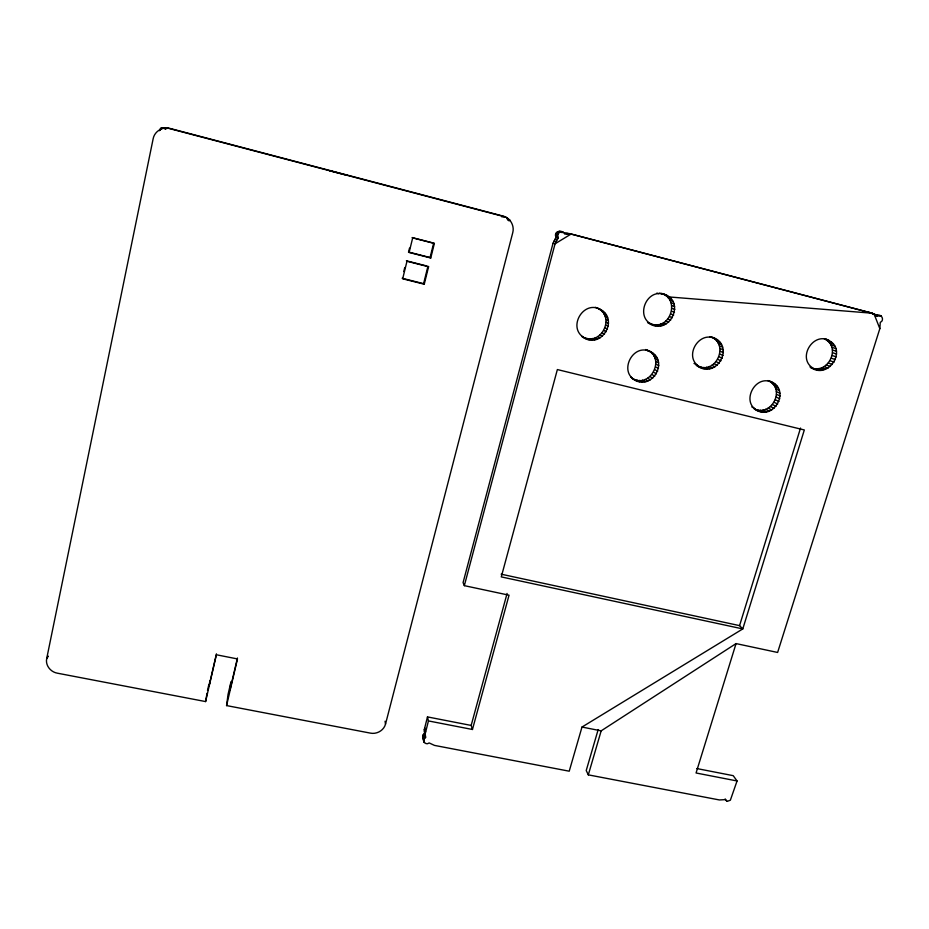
<?xml version="1.0" encoding="UTF-8"?>
<svg xmlns="http://www.w3.org/2000/svg" width="929" height="929" viewBox="0 0 929 929"><rect width="100%" height="100%" fill="white"/><g stroke="black" fill="none" stroke-linecap="round" stroke-linejoin="round"><path stroke-width="1.39" d="M507.141 218.269L509.046 220.73L507.141 218.269L508.314 219.465M472.455 729.486L471.166 725.433L427.479 716.909L428.443 720.927L472.455 729.486L509.046 595.187L464.337 585.653L555.066 243.781L558.271 237.917L556.216 237.406C552.743 231.844 562.463 228.789 564.693 234.015L571.161 234.003L872.157 313.201L877.231 316.185C881.447 312.91 884.931 320.551 880.286 322.34L879.833 328.645L777.619 652.46L736.047 643.588L601.168 730.844L588.312 774.856L719.394 799.95L725.084 799.648L727.419 801.286L730.357 800.217L737.057 780.964L733.213 775.669L696.773 768.55M558.271 237.917C556.088 235.083 559.328 230.589 562.695 232.029M586.42 338.876L584.178 337.599C601.69 345.367 615.265 316.812 597.951 308.358C621.315 316.928 601.075 351.928 581.705 336.31L583.935 337.587C567.259 327.577 583.354 299.881 600.297 309.415M648.082 350.558C671.737 359.082 651.008 394.163 631.871 378.057C650.439 390.343 667.185 355.958 645.55 349.536M652.634 324.465C670.947 328.936 679.912 298.778 661.402 293.413C688.25 298.952 669.182 338.725 647.559 322.386L655.386 325.638M698.492 366.363C716.933 374.445 729.706 342.557 709.965 336.646C737.127 342.337 717.362 381.865 696.111 365.12L701.569 367.849M755.08 409.213C771.569 416.424 785.435 389.53 769.073 381.053M753.895 408.597C773.985 424.054 793.18 386.603 767.818 380.576M226.571 705.587L237.476 658.94L216.387 654.771L205.599 701.569L57.343 673.177C50.735 672.073 45.242 665.478 46.682 658.673L153.146 138.781C154.504 131.268 162.749 126.321 170.03 128.446L503.344 216.155C510.369 217.92 514.643 225.84 512.738 232.726L385.523 724.086C383.874 730.449 376.849 734.409 370.508 733.144L226.571 705.587L228.046 694.404L230.984 681.828L229.893 690.259L237.441 657.987M817.439 369.893L811.005 367.652C827.507 374.886 841.419 347.934 825.231 339.271C849.849 345.716 829.423 381.877 809.983 366.909M209.942 680.62L208.99 686.206L216.445 653.842M205.599 701.569L207.039 693.231M501.149 574.18L739.554 625.623L742.782 628.921L501.277 576.897L557.365 369.556L804.317 429.964L742.782 628.921L581.995 727.047L569.222 771.198L434.47 745.395L429.14 742.921C425.436 746.103 420.942 739.496 425.575 737.51L424.286 729.613L427.479 716.909M425.575 737.51L425.227 733.724L428.443 720.927M159.533 130.687C159.707 127.749 163.632 126.797 165.525 128.783L163.19 127.714L161.46 127.97L159.811 130.397L160.729 128.423L162.308 127.726L165.536 128.957M207.515 690.444L208.804 684.836M403.778 271.547L404.765 267.517M430.766 257.972L430.081 257.542L433.657 243.096L434.366 243.456L430.766 257.972L409.12 252.456L408.551 252.049L409.515 248.101M426.574 265.926L406.403 260.805L406.972 261.258L402.675 278.793L424.251 284.216L428.583 266.751L427.921 266.275L423.601 283.659L424.251 284.216M409.12 252.456L412.685 237.882L412.093 237.557L432.31 242.759M423.845 741.853L422.649 736.07L424.634 733.387M556.216 237.406L553.034 243.235L463.083 582.576L464.337 585.653M471.166 725.433L507.083 593.445M598.183 729.555L586.222 770.547L588.312 774.856M739.554 625.623L800.531 428.048M736.047 643.588L696.065 772.986L737.057 780.964M47.983 656.153L46.682 658.673L48.076 656.304M664.247 294.354C646.166 288.118 634.658 317.811 652.739 324.825M329.435 170.704L346.912 175.279M553.034 243.235L555.066 243.781L571.161 234.003L564.716 233.156L566.853 233.632M501.695 216.782L505.782 217.072L167.243 127.993M581.995 727.047L601.168 730.844M650.799 351.928C632.73 341.918 617.344 373.353 636.888 380.89M829.26 340.537C813.235 331.607 797.152 357.781 812.573 367.884M558.724 231.356L560.814 231.82M563.52 232.505L561.418 232.029L562.091 232.703M566.876 233.156L569.024 233.632M557.806 231.635L559.885 232.087M556.982 232.134L559.049 232.598M556.308 232.831L558.364 233.307M555.821 233.678L557.876 234.166M555.554 234.631L557.621 235.118M555.542 235.606L557.597 236.105M569.001 233.527L872.157 313.201L669.135 296.955L666.256 296.003M555.763 236.558L557.818 237.058M880.657 315.697L874.526 314.397L876.976 315.082M872.447 314.083L875.733 314.885M875.85 315.175L881.389 316.15M875.037 315.639L877.231 316.185M559.676 231.344L560.593 231.565M402.141 278.259L423.601 283.659M406.972 261.258L428.583 266.751M554.845 239.159L556.889 239.682M408.551 252.049L430.081 257.542M412.685 237.882L434.366 243.456M164.456 128.097L166.709 128.69M163.005 127.761L164.77 128.225M553.777 241.122L555.809 241.656M824.139 338.679L826.81 339.515M827.414 340.746L831.443 342.011M829.272 342.604L833.313 343.893M830.747 344.81L834.799 346.122M831.792 347.283L835.856 348.607M663.956 294.481L666.813 295.422M832.384 349.943L836.448 351.29M659.625 293.158L661.506 293.785M656.826 293.111L658.696 293.727M832.5 352.706L836.564 354.065M668.241 297.93L671.121 298.906M669.832 300.218L672.735 301.193M832.129 355.482L836.193 356.864M670.993 302.761L673.897 303.771M831.292 358.188L835.345 359.581M830.015 360.719L834.056 362.147M671.679 305.513L674.593 306.535M828.343 363.018L832.361 364.458M671.876 308.358L674.791 309.403M826.311 365.004L830.329 366.456M867.802 312.144L874.026 313.874L879.833 328.645M824.011 366.607L828.006 368.07M671.574 311.215L674.489 312.283M821.491 367.768L825.463 369.243M818.855 368.476L822.804 369.963M670.784 313.99L673.688 315.082M816.161 368.697L820.098 370.172M669.53 316.603L672.422 317.718M667.858 318.961L670.726 320.087M714.715 339.166L717.931 340.444M716.654 341.048L719.882 342.337M665.814 320.993L668.671 322.142M718.21 343.277L721.438 344.589M663.457 322.642L666.302 323.791M719.325 345.785L722.576 347.109M772.661 382.632C755.277 373.005 739.693 403.372 758.54 411.001M715.667 338.946C699.258 329.772 683.163 356.573 699.177 366.583M660.891 323.838L663.712 324.999M719.987 348.468L723.226 349.815M658.162 324.558L660.96 325.719M720.149 351.267L723.401 352.625M655.386 324.767L658.162 325.94M719.836 354.065L723.076 355.459M719.034 356.806L722.263 358.211M771.279 382.493L774.879 384.083M717.769 359.36L720.997 360.789M773.16 384.339L776.772 385.941M774.658 386.51L778.281 388.136M595.361 307.302L597.695 308.347M716.108 361.683L719.313 363.134M600.285 309.88L602.666 310.948M775.738 388.961L779.373 390.598M602.317 311.807L604.698 312.887M776.354 391.597L779.988 393.246M714.076 363.692L717.269 365.143M603.955 314.083L606.347 315.186M776.493 394.326L780.128 396.009M711.753 365.306L714.935 366.781M605.151 316.638L607.554 317.764M776.156 397.078L779.779 398.773M709.21 366.49L712.369 367.977M605.882 319.39L608.286 320.528M706.528 367.21L709.663 368.685M775.343 399.76L778.955 401.467M703.787 367.431L706.899 368.906M693.998 363.448L697.052 364.9M701.081 367.141L704.182 368.627M774.078 402.28L777.689 404.01M606.103 322.247L608.518 323.397M772.417 404.556L776.017 406.31M605.836 325.104L608.24 326.288M770.408 406.53L773.996 408.296M768.109 408.133L771.674 409.898M605.069 327.891L607.461 329.087M765.601 409.294L769.142 411.082M646.445 349.989L648.245 350.895M650.37 352.045L653.099 353.426M652.344 353.937L655.084 355.331M762.953 410.014L766.483 411.802M760.27 410.235L763.766 412.023M603.827 330.503L606.219 331.723M653.935 356.167L656.687 357.572M751.84 406.96L754.139 408.133M757.611 409.968L761.095 411.756M655.096 358.664L657.86 360.092M602.166 332.872L604.535 334.103M655.793 361.358L658.556 362.809M655.99 364.156L658.754 365.62M600.122 334.904L602.48 336.159M655.7 366.967L658.464 368.453M597.765 336.553L600.111 337.819M654.922 369.707L657.674 371.217M595.187 337.75L597.51 339.027M653.679 372.274L656.431 373.806M592.447 338.47L594.746 339.759M589.636 338.69L591.912 339.979M652.019 374.596L654.759 376.14M586.849 338.388L589.114 339.677M649.998 376.605L652.715 378.173M647.664 378.231L650.37 379.81M645.109 379.415L647.792 381.006M642.415 380.135L645.074 381.726M639.651 380.356L642.287 381.947M636.911 380.077L639.535 381.668M630.582 376.907L632.289 377.952M725.154 798.905L726.664 801.112M423.369 738.392L422.66 736.906M424.611 727.721L425.563 731.808M424.286 729.613L425.227 733.724M424.298 731.529L425.238 735.64M423.879 733.864L424.82 737.998M423.276 734.502L424.205 738.636M422.846 735.257L424.298 742.55M422.649 736.07L423.566 740.216M385.07 721.241L385.523 724.086M509.893 220.254L507.455 219.488L509.893 220.254"/></g></svg>
